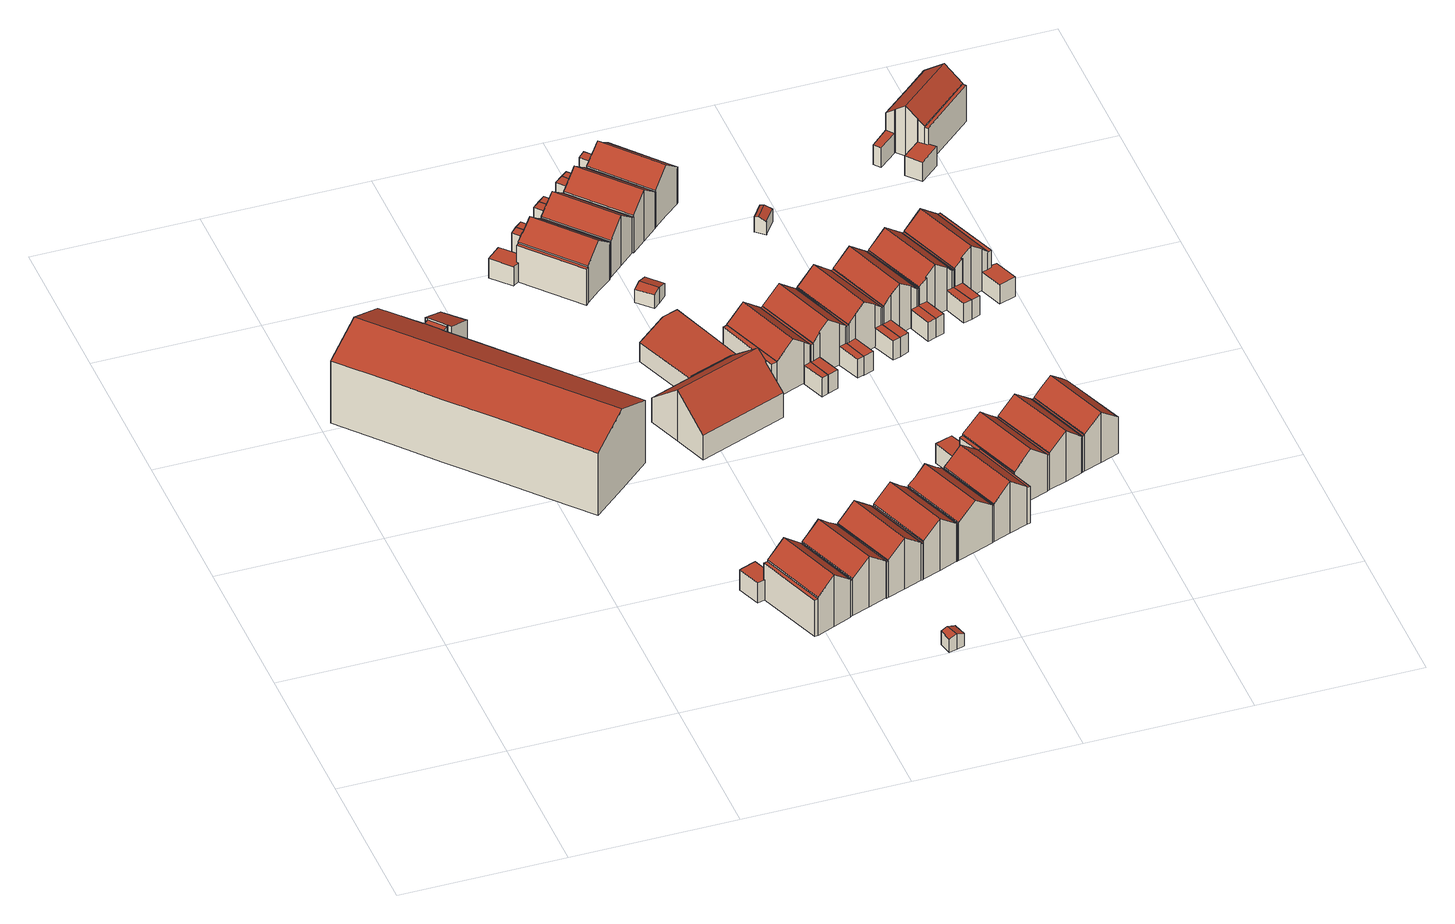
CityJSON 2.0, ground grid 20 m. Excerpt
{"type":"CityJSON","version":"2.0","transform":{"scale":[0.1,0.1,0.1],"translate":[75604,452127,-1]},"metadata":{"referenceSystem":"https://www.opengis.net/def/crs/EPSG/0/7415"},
"CityObjects":{
"building1":{"type":"Building","attributes":{"Volume":3693.79,"Dakoppervlakte":411.1,"Muuroppervlakte":884.38,"Vloeroppervlakte":372.59,"hoogte_Z_max_in_m_NAP":12.64,"GEB_DOEL":"woonfunctie","dateOfConstruction":"1982-01-01","measuredHeight":11.24},"geometry":[{"type":"Solid","lod":"2","boundaries":[[[[0,1,2,3,4,5,6,7,8,9,10,11,12,13,14,15,16,17,18,19,20,21]],[[22,23,24,25,26,27,28,29]],[[30,31,32,33,34,35,22,29,36]],[[37,38,39,40,41,42,43,44]],[[45,46,47,48]],[[5,4,37,44,46]],[[37,4,3,38]],[[38,3,2,39]],[[1,40,39,2]],[[40,1,0,41]],[[21,47,43,42]],[[21,20,48,47]],[[5,46,45,6]],[[43,47,46,44]],[[45,48,33,32]],[[22,35,18,17,16,23]],[[35,34,19,18]],[[20,19,34,33,48]],[[32,31,7,6,45]],[[36,9,8,7,31,30]],[[36,29,28,11,10,9]],[[41,0,21,42]],[[11,28,27,26,25,24,23,16,15,14,13,12]]]],"semantics":{"surfaces":[{"type":"GroundSurface"},{"type":"RoofSurface"},{"type":"WallSurface"}],"values":[[0,1,1,1,1,2,2,2,2,2,2,2,2,2,2,2,2,2,2,2,2,2,2]]}}]},
"building2":{"type":"Building","attributes":{"Volume":299.5,"Dakoppervlakte":65.82,"Muuroppervlakte":193.11,"Vloeroppervlakte":54.47,"hoogte_Z_max_in_m_NAP":8.56,"GEB_DOEL":"woonfunctie","dateOfConstruction":"1981-01-01","measuredHeight":7.14},"geometry":[{"type":"Solid","lod":"2","boundaries":[[[[49,50,51,52,53,54,55,56,57,58,59,60,61,62,63]],[[64,65,66,67]],[[67,66,68,69]],[[70,71,72,73]],[[74,75,76,77,78,79,80,81]],[[82,83,84,85,86]],[[63,62,68,66]],[[69,68,62,61,70]],[[49,63,66,65,86]],[[70,61,60,71]],[[72,71,60,59]],[[78,56,55,79]],[[54,80,79,55]],[[54,53,81,80]],[[81,53,52,74]],[[52,51,75,74]],[[86,85,50,49]],[[50,85,84,83,76,75,51]],[[76,83,82,77]],[[86,65,64,82]],[[70,73,58,57,56,78,77,82,64,67,69]],[[59,58,73,72]]]],"semantics":{"surfaces":[{"type":"GroundSurface"},{"type":"RoofSurface"},{"type":"WallSurface"}],"values":[[0,1,1,1,1,1,2,2,2,2,2,2,2,2,2,2,2,2,2,2,2,2]]}}]},
"building3":{"type":"Building","attributes":{"Volume":290.05,"Dakoppervlakte":63.45,"Muuroppervlakte":185.45,"Vloeroppervlakte":52.08,"hoogte_Z_max_in_m_NAP":8.56,"GEB_DOEL":"woonfunctie","dateOfConstruction":"1981-01-01","measuredHeight":7.08},"geometry":[{"type":"Solid","lod":"2","boundaries":[[[[87,88,89,90,91,92,93,94,95,96,97,98,99,100]],[[101,102,103,104,105]],[[106,107,108,101,105]],[[109,110,111,112,113]],[[114,115,116,117]],[[118,119,71,70,120]],[[121,122,123,124]],[[106,105,92,91,115]],[[102,101,108,112,100,99,98,118]],[[105,104,123,93,92]],[[88,110,109,89]],[[88,87,111,110]],[[112,111,87,100]],[[91,90,116,115]],[[109,113,114,117]],[[106,115,114,107]],[[113,112,108,107,114]],[[71,96,95,70]],[[118,98,97,119]],[[71,119,97,96]],[[121,70,95,94,122]],[[93,123,122,94]],[[70,121,124,120]],[[118,120,124,103,102]],[[103,124,123,104]],[[117,116,90,89,109]]]],"semantics":{"surfaces":[{"type":"GroundSurface"},{"type":"RoofSurface"},{"type":"WallSurface"}],"values":[[0,1,1,1,1,1,1,2,2,2,2,2,2,2,2,2,2,2,2,2,2,2,2,2,2,2]]}}]},
"building4":{"type":"Building","attributes":{"Volume":6.57,"Dakoppervlakte":3.46,"Muuroppervlakte":14.07,"Vloeroppervlakte":3.19,"hoogte_Z_max_in_m_NAP":2.12,"GEB_DOEL":"onbekend","dateOfConstruction":"1981-01-01","measuredHeight":2.26},"geometry":[{"type":"Solid","lod":"2","boundaries":[[[[125,126,127,128,129,130]],[[131,132,133,134]],[[135,136,132,131]],[[129,128,136,135]],[[126,125,134,133]],[[130,131,134,125]],[[127,126,133,132,136,128]],[[130,129,135,131]]]],"semantics":{"surfaces":[{"type":"GroundSurface"},{"type":"RoofSurface"},{"type":"WallSurface"}],"values":[[0,1,1,2,2,2,2,2]]}}]},
"building5":{"type":"Building","attributes":{"Volume":289.01,"Dakoppervlakte":62.34,"Muuroppervlakte":187.48,"Vloeroppervlakte":50.98,"hoogte_Z_max_in_m_NAP":8.56,"GEB_DOEL":"woonfunctie","dateOfConstruction":"1981-01-01","measuredHeight":7.15},"geometry":[{"type":"Solid","lod":"2","boundaries":[[[[137,138,139,140,141,142,143,144,145,146,147,148,149,150]],[[151,152,110,109,153]],[[117,116,154,155]],[[156,157,158,159,160]],[[161,162,163,156,160]],[[164,165,166,167,168]],[[169,170,171,172]],[[148,147,109,110]],[[149,152,151,150]],[[148,110,152,149]],[[117,109,147,146,116]],[[154,116,146,145]],[[161,160,144,143,169]],[[166,139,138,167]],[[140,165,164,141]],[[139,166,165,140]],[[143,142,170,169]],[[142,141,164,171,170]],[[164,168,172,171]],[[161,169,172,162]],[[168,167,163,162,172]],[[158,155,154,159]],[[117,155,153,109]],[[145,144,160,159,154]],[[151,153,155,158,157]],[[137,156,163,167,138]],[[150,151,157,156,137]]]],"semantics":{"surfaces":[{"type":"GroundSurface"},{"type":"RoofSurface"},{"type":"WallSurface"}],"values":[[0,1,1,1,1,1,1,2,2,2,2,2,2,2,2,2,2,2,2,2,2,2,2,2,2,2,2]]}}]},
"building6":{"type":"Building","attributes":{"Volume":545.75,"Dakoppervlakte":138.09,"Muuroppervlakte":175.76,"Vloeroppervlakte":106.47,"hoogte_Z_max_in_m_NAP":8.52,"GEB_DOEL":"winkelfunctie","dateOfConstruction":"1981-01-01","measuredHeight":7.11},"geometry":[{"type":"Solid","lod":"2","boundaries":[[[[173,174,175,176,177,178,179,180,181,182]],[[183,184,185,186,187,188]],[[189,188,187,190,191]],[[192,193,194,195]],[[174,173,183,188]],[[185,184,182,181]],[[186,185,181,180,195]],[[177,176,191,190,194]],[[176,175,189,191]],[[189,175,174,188]],[[180,179,192,195]],[[179,178,193,192]],[[177,194,193,178]],[[194,190,187,186,195]],[[173,182,184,183]]]],"semantics":{"surfaces":[{"type":"GroundSurface"},{"type":"RoofSurface"},{"type":"WallSurface"}],"values":[[0,1,1,1,2,2,2,2,2,2,2,2,2,2,2]]}}]},
"building7":{"type":"Building","attributes":{"Volume":312.07,"Dakoppervlakte":69.93,"Muuroppervlakte":192.66,"Vloeroppervlakte":58.18,"hoogte_Z_max_in_m_NAP":8.37,"GEB_DOEL":"woonfunctie","dateOfConstruction":"1981-01-01","measuredHeight":7.04},"geometry":[{"type":"Solid","lod":"2","boundaries":[[[[196,197,198,199,200,201,202,203,204,205,206,207,208,209,210,211,212]],[[213,214,215,216,217,218]],[[217,216,219,220,221,222]],[[223,224,225,226,227]],[[228,229,230,231]],[[232,233,234,235,236,237,238]],[[239,240,241,242]],[[217,212,211,218]],[[213,218,211,210,235]],[[219,216,215,241,204,203,202,228]],[[197,196,222,221,226]],[[212,217,222,196]],[[224,223,200,199]],[[225,224,199,198]],[[226,225,198,197]],[[230,229,201,200,223]],[[223,227,231,230]],[[219,228,231,220]],[[227,226,221,220,231]],[[235,210,209,236]],[[236,209,208,237]],[[237,208,207,238]],[[207,206,232,238]],[[241,240,205,204]],[[205,240,239,233,232,206]],[[233,239,242,234]],[[214,213,235,234,242]],[[214,242,241,215]],[[202,201,229,228]]]],"semantics":{"surfaces":[{"type":"GroundSurface"},{"type":"RoofSurface"},{"type":"WallSurface"}],"values":[[0,1,1,1,1,1,1,2,2,2,2,2,2,2,2,2,2,2,2,2,2,2,2,2,2,2,2,2,2]]}}]},
"building8":{"type":"Building","attributes":{"Volume":191.74,"Dakoppervlakte":70.36,"Muuroppervlakte":99.4,"Vloeroppervlakte":69.73,"hoogte_Z_max_in_m_NAP":4.93,"GEB_DOEL":"onbekend","dateOfConstruction":"1982-01-01","measuredHeight":3.52},"geometry":[{"type":"Solid","lod":"2","boundaries":[[[[243,244,178,177,176,245,246,247]],[[194,193,248,249,250,251,252,253]],[[254,191,190,255]],[[177,178,193,194]],[[193,178,244,248]],[[248,244,243,249]],[[247,250,249,243]],[[246,251,250,247]],[[245,176,191,254,252]],[[177,194,190,191,176]],[[194,253,255,190]],[[252,254,255,253]],[[251,246,245,252]]]],"semantics":{"surfaces":[{"type":"GroundSurface"},{"type":"RoofSurface"},{"type":"WallSurface"}],"values":[[0,1,1,2,2,2,2,2,2,2,2,2,2]]}}]},
"building9":{"type":"Building","attributes":{"Volume":279.07,"Dakoppervlakte":60.45,"Muuroppervlakte":184.72,"Vloeroppervlakte":49.1,"hoogte_Z_max_in_m_NAP":8.56,"GEB_DOEL":"woonfunctie","dateOfConstruction":"1981-01-01","measuredHeight":7.12},"geometry":[{"type":"Solid","lod":"2","boundaries":[[[[256,257,258,259,260,261,262,263,264,265,142,141,140,266]],[[267,268,269,270,271]],[[272,273,274,267,271]],[[275,276,277,278,279]],[[280,281,282,283]],[[284,285,165,164,286]],[[171,170,287,288]],[[264,263,281,272,271]],[[268,267,274,278,258,257,256,284]],[[265,264,271,270,287]],[[259,258,278,277]],[[275,261,260,276]],[[277,276,260,259]],[[263,262,282,281]],[[275,279,280,283]],[[272,281,280,273]],[[279,278,274,273,280]],[[165,140,141,164]],[[266,285,284,256]],[[140,165,285,266]],[[171,164,141,142,170]],[[287,170,142,265]],[[164,171,288,286]],[[284,286,288,269,268]],[[269,288,287,270]],[[275,283,282,262,261]]]],"semantics":{"surfaces":[{"type":"GroundSurface"},{"type":"RoofSurface"},{"type":"WallSurface"}],"values":[[0,1,1,1,1,1,1,2,2,2,2,2,2,2,2,2,2,2,2,2,2,2,2,2,2,2]]}}]},
"building10":{"type":"Building","attributes":{"Volume":283.73,"Dakoppervlakte":62.92,"Muuroppervlakte":183.28,"Vloeroppervlakte":51.18,"hoogte_Z_max_in_m_NAP":8.37,"GEB_DOEL":"woonfunctie","dateOfConstruction":"1981-01-01","measuredHeight":7.01},"geometry":[{"type":"Solid","lod":"2","boundaries":[[[[289,290,291,292,293,294,295,296,297,298,299,300,301,302,303]],[[304,305,306,307,308]],[[307,309,310,311,312,308]],[[313,314,224,223,315]],[[316,230,229,317]],[[318,319,320,321,322]],[[323,324,325,326]],[[309,307,293,292,325]],[[311,319,302,301,312]],[[312,301,300,299,304,308]],[[304,299,313]],[[294,293,307,306,317]],[[298,314,313,299]],[[298,297,224,314]],[[297,296,223,224]],[[294,317,229,295]],[[223,230,316,315]],[[305,304,313,315,316]],[[305,316,317,306]],[[302,319,318,303]],[[290,289,322,321]],[[303,318,322,289]],[[326,325,292,291]],[[291,290,321,323,326]],[[323,321,320,324]],[[309,325,324,310]],[[320,319,311,310,324]],[[229,230,223,296,295]]]],"semantics":{"surfaces":[{"type":"GroundSurface"},{"type":"RoofSurface"},{"type":"WallSurface"}],"values":[[0,1,1,1,1,1,1,2,2,2,2,2,2,2,2,2,2,2,2,2,2,2,2,2,2,2,2,2]]}}]},
"building11":{"type":"Building","attributes":{"Volume":12.34,"Dakoppervlakte":6.41,"Muuroppervlakte":19.01,"Vloeroppervlakte":6.07,"hoogte_Z_max_in_m_NAP":3.63,"GEB_DOEL":"onbekend","dateOfConstruction":"1981-01-01","measuredHeight":2.24},"geometry":[{"type":"Solid","lod":"2","boundaries":[[[[327,328,329,330,331,332]],[[333,334,335,336]],[[335,337,338,336]],[[337,329,328,338]],[[333,332,331,334]],[[330,335,334,331]],[[327,332,333,336,338,328]],[[330,329,337,335]]]],"semantics":{"surfaces":[{"type":"GroundSurface"},{"type":"RoofSurface"},{"type":"WallSurface"}],"values":[[0,1,1,2,2,2,2,2]]}}]},
"building12":{"type":"Building","attributes":{"Volume":284.69,"Dakoppervlakte":61.65,"Muuroppervlakte":185.92,"Vloeroppervlakte":50.3,"hoogte_Z_max_in_m_NAP":8.56,"GEB_DOEL":"woonfunctie","dateOfConstruction":"1981-01-01","measuredHeight":7.13},"geometry":[{"type":"Solid","lod":"2","boundaries":[[[[339,340,341,342,343,344,345,346,347,262,261,260,348]],[[349,350,351,352,353]],[[350,349,354,355,356]],[[357,358,359,360]],[[361,362,276,275,363]],[[283,282,364,365]],[[340,339,361,351,350]],[[354,349,353,364,347,346,345,366]],[[341,340,350,356,359]],[[358,342,341,359]],[[360,344,343,357]],[[342,358,357,343]],[[354,366,367,355]],[[360,359,356,355,367]],[[276,260,261,275]],[[361,339,348,362]],[[276,362,348,260]],[[283,275,261,262,282]],[[282,262,347,364]],[[275,283,365,363]],[[361,363,365,352,351]],[[352,365,364,353]],[[345,344,360,367,366]]]],"semantics":{"surfaces":[{"type":"GroundSurface"},{"type":"RoofSurface"},{"type":"WallSurface"}],"values":[[0,1,1,1,1,1,2,2,2,2,2,2,2,2,2,2,2,2,2,2,2,2,2]]}}]},
"building13":{"type":"Building","attributes":{"Volume":283.25,"Dakoppervlakte":60.33,"Muuroppervlakte":169.59,"Vloeroppervlakte":48.92,"hoogte_Z_max_in_m_NAP":8.52,"GEB_DOEL":"woonfunctie","dateOfConstruction":"1981-01-01","measuredHeight":7.06},"geometry":[{"type":"Solid","lod":"2","boundaries":[[[[368,369,370,371,372,373,374,375,376,377,378,379,380,381]],[[382,383,384,385]],[[384,383,386,387,388,389]],[[390,391,392,393,394]],[[395,396,397,398]],[[399,400,401,402,403]],[[385,384,379,378,399]],[[374,373,372,386,383,382,403]],[[387,386,372,371,393]],[[384,389,396,380,379]],[[393,371,370,394]],[[368,391,390,369]],[[398,391,368,381,395]],[[396,395,381,380]],[[398,397,392,391]],[[388,387,393,392,397]],[[388,397,396,389]],[[402,401,400,377,376,375]],[[375,374,403,402]],[[378,377,400,399]],[[385,399,403,382]],[[370,369,390,394]]]],"semantics":{"surfaces":[{"type":"GroundSurface"},{"type":"RoofSurface"},{"type":"WallSurface"}],"values":[[0,1,1,1,1,1,2,2,2,2,2,2,2,2,2,2,2,2,2,2,2,2]]}}]},
"building14":{"type":"Building","attributes":{"Volume":281.06,"Dakoppervlakte":62.29,"Muuroppervlakte":182.77,"Vloeroppervlakte":50.54,"hoogte_Z_max_in_m_NAP":8.37,"GEB_DOEL":"woonfunctie","dateOfConstruction":"1981-01-01","measuredHeight":7.03},"geometry":[{"type":"Solid","lod":"2","boundaries":[[[[404,405,406,407,408,409,410,411,412,413,414,415]],[[416,417,418,419,420]],[[419,418,421,422,423]],[[322,321,424,425,426]],[[427,323,326]],[[428,429,430,431,432]],[[433,434,435]],[[421,418,404,415,434]],[[431,411,423]],[[423,411,410,409,420,419]],[[409,425,420]],[[418,417,326,405,404]],[[409,408,426,425]],[[322,426,408,407]],[[407,406,321,322]],[[321,323,427,424]],[[416,420,425,424,427]],[[416,427,326,417]],[[431,430,412,411]],[[429,428,414,413]],[[430,429,413,412]],[[415,414,428,435,434]],[[428,432,433,435]],[[421,434,433,422]],[[422,433,432,431,423]],[[323,321,406,405,326]]]],"semantics":{"surfaces":[{"type":"GroundSurface"},{"type":"RoofSurface"},{"type":"WallSurface"}],"values":[[0,1,1,1,1,1,1,2,2,2,2,2,2,2,2,2,2,2,2,2,2,2,2,2,2,2]]}}]},
"building15":{"type":"Building","attributes":{"Volume":294.08,"Dakoppervlakte":61.56,"Muuroppervlakte":174.39,"Vloeroppervlakte":50.23,"hoogte_Z_max_in_m_NAP":8.56,"GEB_DOEL":"woonfunctie","dateOfConstruction":"1981-01-01","measuredHeight":7.18},"geometry":[{"type":"Solid","lod":"2","boundaries":[[[[436,437,438,345,344,343,439,440,441,442,443,444,445,446]],[[447,448,449,450,451]],[[447,451,452,453]],[[454,455,456,457,458,459]],[[357,360,460,461,462]],[[367,366,463,464]],[[452,451,437,436,456]],[[442,441,440,461,448,447,453,455]],[[451,450,463,438,437]],[[436,446,457,456]],[[457,446,445,458]],[[459,444,443,454]],[[454,443,442,455]],[[452,456,455,453]],[[343,344,360,357]],[[461,440,439,462]],[[357,462,439,343]],[[345,366,367,360,344]],[[463,366,345,438]],[[360,367,464,460]],[[461,460,464,449,448]],[[449,464,463,450]],[[458,445,444,459]]]],"semantics":{"surfaces":[{"type":"GroundSurface"},{"type":"RoofSurface"},{"type":"WallSurface"}],"values":[[0,1,1,1,1,1,2,2,2,2,2,2,2,2,2,2,2,2,2,2,2,2,2]]}}]},
"building16":{"type":"Building","attributes":{"Volume":284.99,"Dakoppervlakte":62.93,"Muuroppervlakte":183.3,"Vloeroppervlakte":51.19,"hoogte_Z_max_in_m_NAP":8.37,"GEB_DOEL":"woonfunctie","dateOfConstruction":"1981-01-01","measuredHeight":7.02},"geometry":[{"type":"Solid","lod":"2","boundaries":[[[[465,466,467,468,469,470,471,472,473,415,414,413,474,475]],[[476,477,478,479,480]],[[481,477,476,482,483]],[[484,485,429,428,486]],[[435,434,487,488]],[[489,490,491,492,493]],[[494,495,496,497]],[[474,485,484,475]],[[485,474,413,429]],[[428,429,413,414]],[[435,428,414,415,434]],[[473,487,434,415]],[[486,428,435,488]],[[467,466,490,489]],[[467,489,493,468]],[[470,495,494,471]],[[469,492,496,495,470]],[[492,491,497,496]],[[494,497,479,478]],[[480,479,497,491,490]],[[488,487,481,483]],[[484,486,488,483,482]],[[478,477,481,487,473,472,471,494]],[[475,484,482]],[[482,476,480,466,465,475]],[[480,490,466]],[[492,469,468,493]]]],"semantics":{"surfaces":[{"type":"GroundSurface"},{"type":"RoofSurface"},{"type":"WallSurface"}],"values":[[0,1,1,1,1,1,1,2,2,2,2,2,2,2,2,2,2,2,2,2,2,2,2,2,2,2,2]]}}]},
"building17":{"type":"Building","attributes":{"Volume":283.58,"Dakoppervlakte":62.48,"Muuroppervlakte":183.62,"Vloeroppervlakte":51.03,"hoogte_Z_max_in_m_NAP":8.52,"GEB_DOEL":"woonfunctie","dateOfConstruction":"1981-01-01","measuredHeight":7.05},"geometry":[{"type":"Solid","lod":"2","boundaries":[[[[498,499,500,501,502,503,369,368,381,504,505,506,507,508,509,510]],[[511,512,513,514,515,516]],[[516,515,517,518,519,520]],[[521,522,523,524,525]],[[526,527,528,529]],[[391,390,530,531,532]],[[533,534,395,398]],[[505,504,534,511,516]],[[514,513,531,502,501]],[[517,515,514,501,500,499]],[[499,498,521,518,517]],[[516,520,527,506,505]],[[521,498,510,522]],[[522,510,509,523]],[[508,524,523,509]],[[506,527,526,507]],[[524,529,528,525]],[[521,525,528,519,518]],[[519,528,527,520]],[[530,503,502,531]],[[391,368,369,390]],[[530,390,369,503]],[[534,504,381,395]],[[391,398,395,381,368]],[[391,532,533,398]],[[511,534,533,512]],[[512,533,532,531,513]],[[507,526,529,524,508]]]],"semantics":{"surfaces":[{"type":"GroundSurface"},{"type":"RoofSurface"},{"type":"WallSurface"}],"values":[[0,1,1,1,1,1,1,2,2,2,2,2,2,2,2,2,2,2,2,2,2,2,2,2,2,2,2,2]]}}]},
"building18":{"type":"Building","attributes":{"Volume":289.54,"Dakoppervlakte":64.74,"Muuroppervlakte":190.34,"Vloeroppervlakte":53.29,"hoogte_Z_max_in_m_NAP":8.56,"GEB_DOEL":"woonfunctie","dateOfConstruction":"1981-01-01","measuredHeight":7.07},"geometry":[{"type":"Solid","lod":"2","boundaries":[[[[535,536,537,538,539,540,541,542,543,544,545,546,547,548,549,550]],[[551,552,553,554]],[[553,552,555,556,557]],[[558,559,560,561]],[[562,563,564,565,566,567,568]],[[459,458,569,570,571,572,454]],[[555,552,551,569,541,540,539]],[[556,555,539,538,560]],[[535,550,553,557,559]],[[559,558,536,535]],[[560,538,537,561]],[[558,561,537,536]],[[549,548,562,568]],[[548,547,563,562]],[[547,546,564,563]],[[564,546,545,565]],[[544,543,459,454]],[[459,543,542,458]],[[542,541,569,458]],[[544,454,572,571,566,565,545]],[[571,570,567,566]],[[549,568,567,570,554,553,550]],[[554,570,569,551]],[[560,559,557,556]]]],"semantics":{"surfaces":[{"type":"GroundSurface"},{"type":"RoofSurface"},{"type":"WallSurface"}],"values":[[0,1,1,1,1,1,2,2,2,2,2,2,2,2,2,2,2,2,2,2,2,2,2,2]]}}]},
"building19":{"type":"Building","attributes":{"Volume":281.79,"Dakoppervlakte":61.52,"Muuroppervlakte":185.37,"Vloeroppervlakte":50.05,"hoogte_Z_max_in_m_NAP":8.52,"GEB_DOEL":"woonfunctie","dateOfConstruction":"1981-01-01","measuredHeight":7.1},"geometry":[{"type":"Solid","lod":"2","boundaries":[[[[573,574,575,576,577,578,579,580,581,582,583,584,585,586,587,588]],[[589,590,591,592,593,594]],[[594,593,595,596,597,598]],[[599,600,601,602,603]],[[604,605,606,607]],[[524,523,608,609,610]],[[611,526,529,612]],[[589,594,585,584,611]],[[579,578,592,591,609]],[[595,593,592,578,577,576]],[[596,595,576,575,602]],[[586,585,594,598,605]],[[602,575,574,603]],[[574,573,599,603]],[[588,600,599,573]],[[586,605,604,587]],[[600,607,606,601]],[[602,601,606,597,596]],[[597,606,605,598]],[[524,582,581,523]],[[581,580,608,523]],[[608,580,579,609]],[[611,584,583,526]],[[582,524,529,526,583]],[[524,610,612,529]],[[589,611,612,590]],[[610,609,591,590,612]],[[600,588,587,604,607]]]],"semantics":{"surfaces":[{"type":"GroundSurface"},{"type":"RoofSurface"},{"type":"WallSurface"}],"values":[[0,1,1,1,1,1,1,2,2,2,2,2,2,2,2,2,2,2,2,2,2,2,2,2,2,2,2,2]]}}]},
"building20":{"type":"Building","attributes":{"Volume":277.7,"Dakoppervlakte":61.4,"Muuroppervlakte":181.31,"Vloeroppervlakte":50.18,"hoogte_Z_max_in_m_NAP":8.48,"GEB_DOEL":"woonfunctie","dateOfConstruction":"1981-01-01","measuredHeight":6.98},"geometry":[{"type":"Solid","lod":"2","boundaries":[[[[613,614,615,616,617,618,619,539,538,537,620,621,622]],[[623,624,625,626,627]],[[628,629,630,623,627]],[[631,632,633,634]],[[561,560,635,636,637]],[[638,639,640,641]],[[618,617,628,627]],[[629,628,617,616,631]],[[624,623,630,634,613,622,621,636]],[[627,626,640,619,618]],[[631,616,615,632]],[[613,634,633,614]],[[629,631,634,630]],[[561,537,538,560]],[[636,621,620,637]],[[561,637,620,537]],[[638,560,538,539,639]],[[640,639,539,619]],[[560,638,641,635]],[[636,635,641,625,624]],[[625,641,640,626]],[[632,615,614,633]]]],"semantics":{"surfaces":[{"type":"GroundSurface"},{"type":"RoofSurface"},{"type":"WallSurface"}],"values":[[0,1,1,1,1,1,2,2,2,2,2,2,2,2,2,2,2,2,2,2,2,2]]}}]},
"building21":{"type":"Building","attributes":{"Volume":6.68,"Dakoppervlakte":3.51,"Muuroppervlakte":14.64,"Vloeroppervlakte":3.24,"hoogte_Z_max_in_m_NAP":3.54,"GEB_DOEL":"onbekend","dateOfConstruction":"1933-01-01","measuredHeight":2.23},"geometry":[{"type":"Solid","lod":"2","boundaries":[[[[642,643,644,645,646,647,648]],[[649,650,651,652,653]],[[653,652,654,655]],[[647,646,655,654]],[[649,644,643,642,651,650]],[[648,652,651,642]],[[645,644,649,653,655,646]],[[654,652,648,647]]]],"semantics":{"surfaces":[{"type":"GroundSurface"},{"type":"RoofSurface"},{"type":"WallSurface"}],"values":[[0,1,1,2,2,2,2,2]]}}]},
"building22":{"type":"Building","attributes":{"Volume":286.67,"Dakoppervlakte":62.91,"Muuroppervlakte":185.26,"Vloeroppervlakte":51.4,"hoogte_Z_max_in_m_NAP":8.52,"GEB_DOEL":"woonfunctie","dateOfConstruction":"1981-01-01","measuredHeight":7.07},"geometry":[{"type":"Solid","lod":"2","boundaries":[[[[656,657,658,659,660,661,573,588,587,662,663,664,665,666,667,668]],[[669,670,671,672,673,674]],[[674,673,675,676,677,678]],[[679,680,681,682,683]],[[684,685,686,687]],[[600,599,688,689,690]],[[691,692,604,607]],[[658,657,675,673]],[[676,675,657,656,679]],[[669,674,678,685,664,663,662,692]],[[660,659,672,671,689]],[[658,673,672,659]],[[679,656,668,680]],[[668,667,681,680]],[[666,682,681,667]],[[665,664,685,684]],[[682,687,686,683]],[[679,683,686,677,676]],[[677,686,685,678]],[[660,689,688,661]],[[599,600,588,573]],[[688,599,573,661]],[[662,587,604,692]],[[607,604,587,588,600]],[[600,690,691,607]],[[669,692,691,670]],[[690,689,671,670,691]],[[666,665,684,687,682]]]],"semantics":{"surfaces":[{"type":"GroundSurface"},{"type":"RoofSurface"},{"type":"WallSurface"}],"values":[[0,1,1,1,1,1,1,2,2,2,2,2,2,2,2,2,2,2,2,2,2,2,2,2,2,2,2,2]]}}]},
"building23":{"type":"Building","attributes":{"Volume":287.16,"Dakoppervlakte":63.81,"Muuroppervlakte":184.78,"Vloeroppervlakte":52.09,"hoogte_Z_max_in_m_NAP":8.48,"GEB_DOEL":"woonfunctie","dateOfConstruction":"1981-01-01","measuredHeight":7},"geometry":[{"type":"Solid","lod":"2","boundaries":[[[[617,616,615,693,694,695,696,697,698,699,700,701,702,703]],[[704,705,706,707,708]],[[704,708,709,710,711]],[[712,713,714,715]],[[716,717,632,631,718,719]],[[720,721,722,723]],[[724,725,629,628]],[[701,700,709,708]],[[710,709,700,699,712]],[[705,704,711,715,696,695,694,716]],[[708,707,722,702,701]],[[698,713,712,699]],[[698,697,714,713]],[[696,715,714,697]],[[615,616,631,632]],[[716,694,693,717]],[[615,632,717,693]],[[703,702,722,721]],[[617,703,721,724,628]],[[631,616,617,628,629]],[[721,720,725,724]],[[723,719,718,720]],[[725,720,718,631,629]],[[706,705,716,719,723]],[[706,723,722,707]],[[712,715,711,710]]]],"semantics":{"surfaces":[{"type":"GroundSurface"},{"type":"RoofSurface"},{"type":"WallSurface"}],"values":[[0,1,1,1,1,1,1,2,2,2,2,2,2,2,2,2,2,2,2,2,2,2,2,2,2,2]]}}]},
"building24":{"type":"Building","attributes":{"Volume":282,"Dakoppervlakte":61.75,"Muuroppervlakte":184.63,"Vloeroppervlakte":50.21,"hoogte_Z_max_in_m_NAP":8.52,"GEB_DOEL":"woonfunctie","dateOfConstruction":"1981-01-01","measuredHeight":7.07},"geometry":[{"type":"Solid","lod":"2","boundaries":[[[[726,727,728,729,730,731,732,733,667,666,665,734,735,736,737]],[[738,739,740,741,742,743]],[[744,739,738,745,746]],[[747,748,749,750,751]],[[752,753,754,755]],[[756,757,758,682,681]],[[759,760,684,687]],[[730,729,745,738]],[[729,747,745]],[[740,739,744,754,736,735,734,760]],[[742,757,732,731,743]],[[730,738,743,731]],[[729,728,748,747]],[[728,727,749,748]],[[749,727,726,750]],[[754,753,737,736]],[[752,755,751,750]],[[747,751,755,746,745]],[[746,755,754,744]],[[757,756,733,732]],[[681,682,666,667]],[[756,681,667,733]],[[760,734,665,684]],[[687,684,665,666,682]],[[682,758,759,687]],[[740,760,759,741]],[[758,757,742,741,759]],[[752,750,726,737,753]]]],"semantics":{"surfaces":[{"type":"GroundSurface"},{"type":"RoofSurface"},{"type":"WallSurface"}],"values":[[0,1,1,1,1,1,1,2,2,2,2,2,2,2,2,2,2,2,2,2,2,2,2,2,2,2,2,2]]}}]},
"building25":{"type":"Building","attributes":{"Volume":309.08,"Dakoppervlakte":69.05,"Muuroppervlakte":193.28,"Vloeroppervlakte":57.49,"hoogte_Z_max_in_m_NAP":8.52,"GEB_DOEL":"woonfunctie","dateOfConstruction":"1981-01-01","measuredHeight":7.07},"geometry":[{"type":"Solid","lod":"2","boundaries":[[[[761,762,763,764,727,726,737,765,766,767,768,769,770,771,772,773,774]],[[775,776,777,778,779,780]],[[779,781,782,783,784,780]],[[785,786,787,750,749]],[[788,789,753,752]],[[790,791,792,793,794,795,796]],[[797,798,799,800,801]],[[761,774,781,779]],[[782,781,774,773,795]],[[775,780,784,801,767,766,765,789]],[[763,762,778,777,786]],[[761,779,778,762]],[[749,750,726,727]],[[727,764,785,749]],[[763,786,785,764]],[[752,753,737,726,750]],[[750,787,788,752]],[[775,789,788,776]],[[787,786,777,776,788]],[[773,772,796,795]],[[772,771,790,796]],[[770,791,790,771]],[[792,791,770,769]],[[768,767,801,800]],[[798,793,792,769,768,800,799]],[[798,797,794,793]],[[783,782,795,794,797]],[[783,797,801,784]],[[789,765,737,753]]]],"semantics":{"surfaces":[{"type":"GroundSurface"},{"type":"RoofSurface"},{"type":"WallSurface"}],"values":[[0,1,1,1,1,1,1,2,2,2,2,2,2,2,2,2,2,2,2,2,2,2,2,2,2,2,2,2,2]]}}]},
"building26":{"type":"Building","attributes":{"Volume":302.28,"Dakoppervlakte":67.43,"Muuroppervlakte":191.11,"Vloeroppervlakte":56.22,"hoogte_Z_max_in_m_NAP":8.33,"GEB_DOEL":"woonfunctie","dateOfConstruction":"1981-01-01","measuredHeight":7.01},"geometry":[{"type":"Solid","lod":"2","boundaries":[[[[802,803,804,805,806,807,808,809,810,811,812,813,814,815,816,817,818]],[[819,820,821,822,823,824]],[[825,826,827,828,820,819]],[[829,830,831,832]],[[833,834,835]],[[836,837,838,839,840,841,842]],[[843,844,845,846]],[[818,821,820,802]],[[822,821,818,817,840]],[[819,824,846,811,810,809,834,825]],[[804,803,828,827,829]],[[820,828,803,802]],[[829,832,805,804]],[[830,807,806,831]],[[832,831,806,805]],[[835,834,809,808]],[[833,826,825,834]],[[826,833,830,829,827]],[[836,814,813,837]],[[816,841,840,817]],[[816,815,842,841]],[[836,842,815,814]],[[845,812,811,846]],[[844,843,839,838]],[[838,837,813,812,845,844]],[[840,839,843,823,822]],[[823,843,846,824]],[[808,807,830,833,835]]]],"semantics":{"surfaces":[{"type":"GroundSurface"},{"type":"RoofSurface"},{"type":"WallSurface"}],"values":[[0,1,1,1,1,1,1,2,2,2,2,2,2,2,2,2,2,2,2,2,2,2,2,2,2,2,2,2]]}}]}
},
"vertices":[
[131,633,24],[157,655,24],[179,631,24],[153,608,24],[150,612,24],[149,611,24],[141,604,24],[140,603,24],[180,558,24],[308,411,24],[269,376,24],[228,341,24],[188,387,24],[142,440,24],[100,487,24],[57,537,24],[7,594,24],[47,629,24],[87,664,24],[124,622,24],[125,623,24],[133,630,24],[47,629,136],[7,594,111],[57,537,111],[100,487,111],[142,440,111],[188,387,111],[228,341,111],[269,376,136],[180,558,112],[140,603,112],[141,604,111],[125,623,111],[124,622,112],[87,664,111],[308,411,112],[150,612,110],[153,608,110],[179,631,95],[157,655,94],[131,633,110],[133,630,110],[133,630,111],[149,611,111],[141,604,108],[149,611,108],[133,630,108],[125,623,108],
[384,60,24],[380,59,24],[350,139,24],[341,136,24],[330,165,24],[333,166,24],[351,173,24],[362,144,24],[376,150,24],[389,155,24],[378,183,24],[387,187,24],[398,158,24],[428,78,24],[406,69,24],[354,141,77],[384,60,77],[406,69,96],[376,150,96],[428,78,77],[398,158,77],[398,158,52],[387,187,52],[378,183,52],[389,155,52],[341,136,52],[350,139,52],[349,140,52],[354,141,52],[362,144,52],[351,173,52],[333,166,52],[330,165,52],[354,141,75],[349,140,75],[350,139,75],[380,59,75],[384,60,75],
[425,201,25],[436,205,25],[447,176,25],[477,96,25],[476,96,25],[453,87,25],[431,79,25],[428,78,25],[398,158,25],[387,187,25],[398,191,25],[409,162,25],[423,168,25],[436,172,25],[423,168,96],[409,162,84],[401,159,77],[431,79,77],[453,87,96],[476,96,77],[446,176,77],[436,172,85],[447,176,52],[436,205,52],[425,201,52],[436,172,52],[446,176,52],[446,176,75],[476,96,75],[477,96,75],[447,176,75],[409,162,52],[398,191,52],[401,159,52],[398,158,75],[428,78,75],[431,79,75],[401,159,75],
[516,1,9],[512,17,9],[520,19,9],[530,22,9],[535,6,9],[525,3,9],[525,3,31],[520,19,31],[512,17,28],[516,1,27],[535,6,27],[530,22,27],
[471,186,24],[484,190,24],[473,219,24],[484,223,24],[495,195,24],[525,114,24],[523,114,24],[501,105,24],[479,97,24],[477,96,24],[447,176,24],[436,205,24],[446,209,24],[457,180,24],[457,180,52],[446,209,52],[449,177,52],[479,97,75],[449,177,75],[471,186,96],[457,180,84],[449,177,77],[479,97,77],[501,105,96],[523,114,77],[493,194,77],[484,190,85],[495,195,52],[484,223,52],[473,219,52],[484,190,52],[493,194,52],[523,114,75],[525,114,75],[495,195,75],[493,194,75],
[370,395,24],[355,436,24],[339,477,24],[395,498,24],[448,517,24],[458,520,24],[476,468,24],[468,465,24],[467,464,24],[478,436,24],[370,395,58],[478,436,58],[467,464,84],[468,465,84],[463,477,95],[355,436,95],[339,477,58],[448,517,59],[395,498,58],[476,468,51],[458,520,51],[448,517,51],[468,465,51],
[316,790,23],[315,790,23],[296,813,23],[304,821,23],[324,798,23],[383,734,23],[381,731,23],[363,716,23],[345,700,23],[342,697,23],[285,761,23],[278,756,23],[257,779,23],[274,794,23],[294,772,23],[294,771,23],[306,781,23],[294,772,82],[287,766,75],[345,700,75],[363,716,94],[306,781,94],[294,771,82],[381,731,75],[323,797,75],[315,790,83],[316,790,83],[324,798,50],[304,821,50],[296,813,50],[315,790,50],[323,797,50],[381,731,73],[383,734,73],[324,798,73],[323,797,73],[285,761,50],[284,763,50],[287,766,50],[294,772,50],[274,794,50],[257,779,50],[278,756,50],[284,763,73],[342,697,73],[345,700,73],[287,766,73],
[421,623,24],[448,548,24],[394,501,24],[363,582,24],[402,616,24],[448,548,51],[421,623,51],[402,616,51],[363,582,51],[394,501,51],[447,521,51],[394,501,56],[447,521,56],
[505,198,24],[519,203,24],[532,208,24],[521,237,24],[531,241,24],[542,212,24],[572,132,24],[571,132,24],[549,123,24],[527,115,24],[494,227,24],[519,203,96],[505,198,84],[497,195,77],[527,115,77],[549,123,96],[571,132,77],[541,212,77],[532,208,84],[542,212,52],[531,241,52],[521,237,52],[532,208,52],[541,212,52],[541,212,75],[571,132,75],[572,132,75],[542,212,75],[505,198,52],[494,227,52],[497,195,52],[527,115,75],[497,195,75],
[343,855,24],[363,832,24],[422,767,24],[419,765,24],[401,749,24],[384,734,24],[383,734,24],[324,798,24],[304,821,24],[312,828,24],[332,805,24],[344,815,24],[355,824,24],[354,824,24],[334,847,24],[332,805,81],[326,800,75],[384,734,75],[401,749,94],[344,815,94],[419,765,75],[362,831,75],[354,824,83],[355,824,83],[332,805,50],[312,828,50],[326,800,50],[326,800,73],[384,734,73],[334,847,50],[354,824,50],[362,831,50],[363,832,50],[343,855,50],[363,832,73],[362,831,73],[419,765,73],[422,767,73],
[401,691,24],[411,700,24],[428,682,24],[418,672,24],[410,665,24],[393,683,24],[393,683,42],[410,665,43],[418,672,46],[401,691,46],[428,682,42],[411,700,42],
[553,216,24],[566,221,24],[580,226,24],[569,255,24],[579,259,24],[589,230,24],[619,150,24],[596,141,24],[574,133,24],[542,245,24],[596,141,96],[566,221,96],[553,216,84],[544,213,77],[574,133,77],[619,150,77],[589,230,77],[580,226,84],[579,259,52],[569,255,52],[580,226,52],[589,230,52],[553,216,52],[542,245,52],[544,213,52],[574,133,75],[544,213,75],[619,150,75],[589,230,75],
[528,486,25],[538,458,25],[530,455,25],[519,483,25],[519,484,25],[505,479,25],[483,470,25],[476,468,25],[458,520,25],[448,548,25],[453,550,25],[475,559,25],[497,567,25],[498,567,25],[483,470,76],[505,479,95],[475,559,95],[453,550,76],[519,484,83],[519,483,83],[527,486,76],[497,567,76],[538,458,51],[528,486,51],[527,486,51],[519,483,51],[530,455,51],[498,567,75],[497,567,75],[527,486,75],[528,486,75],[453,550,75],[448,548,75],[458,520,75],[476,468,75],[483,470,75],
[440,783,23],[422,767,23],[363,832,23],[343,855,23],[351,862,23],[371,839,23],[382,849,23],[392,858,23],[372,881,23],[382,889,23],[401,866,23],[458,799,23],[364,833,75],[422,767,75],[440,783,94],[382,849,94],[371,839,82],[458,799,75],[400,865,75],[392,858,83],[364,833,50],[371,839,50],[351,862,50],[364,833,73],[401,866,50],[382,889,50],[372,881,50],[392,858,50],[400,865,50],[400,865,73],[458,799,73],[401,866,73],
[666,168,24],[644,160,24],[622,151,24],[589,263,24],[600,234,24],[614,239,24],[637,248,24],[638,248,24],[641,250,24],[660,197,24],[670,169,24],[614,239,96],[600,234,83],[592,231,77],[622,151,77],[644,160,96],[666,168,77],[637,248,77],[638,248,75],[637,248,75],[666,168,75],[670,169,75],[660,197,75],[641,250,75],[592,231,52],[600,234,52],[589,263,52],[622,151,75],[592,231,75],
[421,882,23],[431,891,23],[411,914,23],[419,922,23],[439,899,23],[497,834,23],[496,832,23],[478,817,23],[460,801,23],[389,895,23],[409,872,23],[421,882,94],[478,817,94],[496,832,75],[439,898,75],[431,891,83],[460,801,75],[409,872,81],[403,867,75],[409,872,50],[389,895,50],[403,867,50],[460,801,73],[403,867,73],[411,914,50],[431,891,50],[439,898,50],[439,899,50],[419,922,50],[496,832,73],[497,834,73],[439,899,73],[439,898,73],
[567,501,25],[567,502,25],[552,497,25],[540,492,25],[540,491,25],[551,463,25],[501,568,25],[523,576,25],[545,585,25],[547,586,25],[576,504,25],[586,476,25],[578,473,25],[501,568,76],[531,487,76],[540,491,85],[540,492,85],[552,497,95],[523,576,95],[567,502,83],[567,501,83],[575,504,76],[545,585,76],[567,501,51],[578,473,51],[586,476,51],[576,504,51],[575,504,51],[547,586,75],[545,585,75],[575,504,75],[576,504,75],[551,463,51],[540,491,51],[531,487,51],[531,487,75],[501,568,75],
[666,292,25],[655,320,25],[664,324,25],[675,295,25],[706,214,25],[684,206,25],[662,197,25],[660,197,25],[641,250,25],[638,248,25],[627,276,25],[619,273,25],[608,303,25],[629,310,25],[640,282,25],[654,287,25],[662,197,77],[684,206,96],[654,287,96],[631,279,77],[706,214,77],[675,295,77],[666,292,85],[655,320,52],[666,292,52],[675,295,52],[664,324,52],[629,310,52],[608,303,52],[619,273,52],[627,276,52],[627,277,52],[631,279,52],[640,282,52],[662,197,75],[631,279,75],[627,277,75],[627,276,75],
[635,494,24],[626,491,24],[615,519,24],[615,520,24],[600,514,24],[588,510,24],[588,509,24],[599,481,24],[586,476,24],[576,504,24],[547,586,24],[548,586,24],[570,595,24],[592,603,24],[593,603,24],[624,522,24],[548,586,76],[579,505,76],[588,509,84],[588,510,84],[600,514,95],[570,595,95],[615,520,83],[615,519,83],[623,522,76],[592,603,76],[635,494,51],[624,522,51],[623,522,51],[615,519,51],[626,491,51],[593,603,75],[592,603,75],[623,522,75],[624,522,75],[599,481,51],[588,509,51],[579,505,51],[548,586,75],[579,505,75],
[714,310,25],[703,338,25],[711,341,25],[722,313,25],[753,232,25],[732,224,25],[710,216,25],[676,328,25],[687,300,25],[701,305,25],[701,305,95],[687,300,83],[679,297,76],[710,216,76],[732,224,95],[753,232,76],[722,313,77],[714,310,84],[722,313,52],[711,341,52],[703,338,52],[714,310,52],[679,297,52],[687,300,52],[676,328,52],[675,295,75],[706,214,75],[710,216,75],[679,297,75],
[584,767,23],[571,750,23],[570,748,23],[563,754,23],[559,757,23],[572,775,23],[576,772,23],[570,748,41],[571,750,41],[584,767,41],[576,772,45],[563,754,45],[572,775,44],[559,757,44],
[663,537,24],[663,538,24],[648,532,24],[636,528,24],[636,527,24],[646,499,24],[596,604,24],[618,613,24],[640,621,24],[642,621,24],[673,540,24],[683,513,24],[673,509,24],[596,604,76],[626,523,76],[636,527,85],[636,528,85],[648,532,95],[618,613,95],[663,538,83],[663,537,83],[671,539,76],[640,621,76],[663,537,51],[673,509,51],[683,513,51],[673,540,51],[671,539,51],[642,621,75],[640,621,75],[671,539,75],[673,540,75],[646,499,51],[636,527,51],[626,523,51],[626,523,75],[596,604,75],
[724,346,25],[735,318,25],[749,323,25],[762,328,25],[751,356,25],[760,360,25],[771,331,25],[802,251,25],[779,242,25],[757,234,25],[754,233,25],[749,323,95],[735,318,83],[727,315,76],[757,234,76],[779,242,95],[802,251,76],[771,331,76],[762,328,84],[771,331,52],[760,360,52],[751,356,52],[762,328,52],[735,318,52],[724,346,52],[724,313,52],[727,315,52],[724,313,75],[754,233,75],[757,234,75],[727,315,75],[754,233,76],[724,313,76],
[720,558,24],[731,530,24],[721,527,24],[711,555,24],[696,550,24],[683,545,24],[684,544,24],[694,517,24],[644,622,24],[666,631,24],[688,639,24],[689,639,24],[696,550,95],[666,631,95],[644,622,76],[674,541,76],[684,544,84],[683,545,84],[688,639,76],[711,555,83],[718,557,76],[711,555,51],[721,527,51],[731,530,51],[720,558,51],[718,557,51],[720,558,75],[689,639,75],[688,639,75],[718,557,75],[694,517,51],[684,544,51],[674,541,51],[674,541,75],[644,622,75],
[744,568,24],[731,563,24],[732,562,24],[742,534,24],[692,640,24],[714,649,24],[736,657,24],[740,658,24],[770,580,24],[779,582,24],[790,552,24],[769,545,24],[759,573,24],[759,574,24],[692,640,76],[722,559,76],[732,562,85],[731,563,85],[744,568,95],[714,649,95],[759,574,82],[759,573,82],[766,575,76],[736,657,76],[742,534,51],[732,562,51],[722,559,51],[722,559,75],[692,640,75],[790,552,51],[779,582,51],[770,580,51],[771,577,51],[766,575,51],[759,573,51],[769,545,51],[766,575,75],[771,577,75],[770,580,75],[740,658,75],[736,657,75],
[761,828,23],[752,838,23],[751,837,23],[729,818,23],[722,826,23],[744,846,23],[809,904,23],[810,903,23],[826,884,23],[841,867,23],[844,863,23],[780,807,23],[787,800,23],[763,779,23],[748,796,23],[770,815,23],[771,816,23],[826,884,93],[761,828,93],[771,816,81],[770,815,81],[776,809,74],[841,867,74],[810,903,74],[744,846,74],[751,837,83],[752,838,83],[751,837,50],[744,846,50],[722,826,50],[729,818,50],[744,846,73],[810,903,73],[809,904,73],[787,800,50],[780,807,50],[779,806,50],[776,809,50],[770,815,50],[748,796,50],[763,779,50],[776,809,73],[779,806,73],[844,863,73],[841,867,73]
]}
